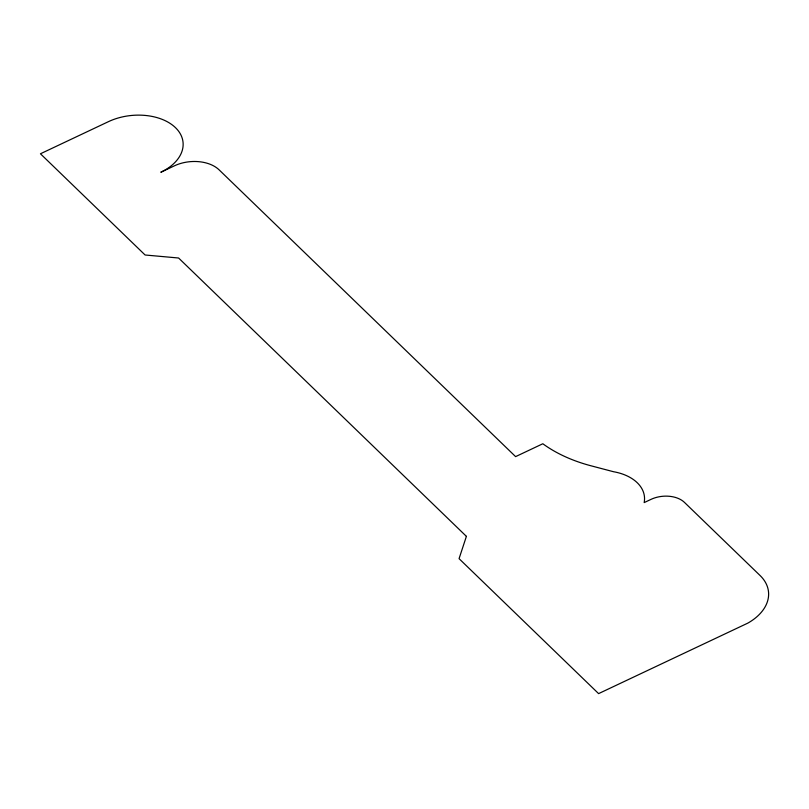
<?xml version="1.0" encoding="UTF-8"?>
<svg xmlns="http://www.w3.org/2000/svg" width="809" height="809" viewBox="0 0 809 809"><rect width="100%" height="100%" fill="white"/><g stroke="black" fill="none" stroke-linecap="round" stroke-linejoin="round"><path stroke-width="1.21" d="M466.399 536.357L459.067 558.655L598.599 693.616L747.84 623.112A54.193 35.262 -5.3 0 0 760.379 575.816L684.465 502.399A24.3 15.816 -5.3 0 0 650.972 499.386L644.166 502.601A46.507 30.267 -5.3 0 0 613.424 471.698L591.804 466.004A145.64 94.784 -5.3 0 1 542.819 443.757L515.606 456.62L219.087 169.829A32.411 21.085 -5.3 0 0 174.431 165.815L160.819 172.246A48.611 31.632 -5.3 0 0 175.482 127.66A48.611 31.632 -5.3 0 0 108.487 121.633L40.45 153.781L145.104 254.997L178.597 258.01L466.399 536.357"/></g></svg>
